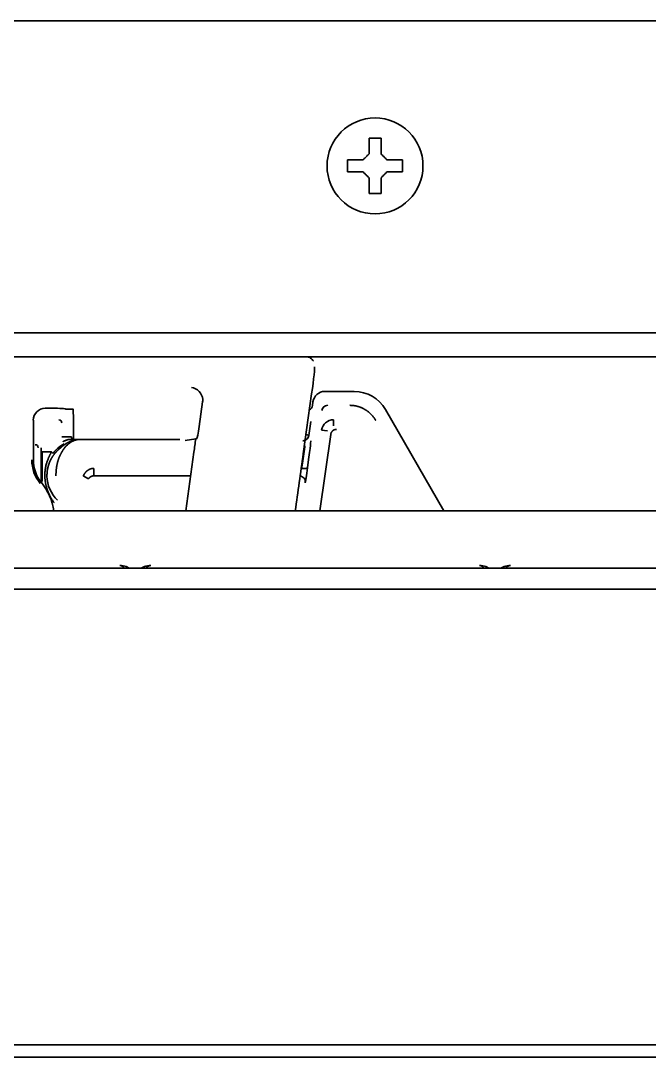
# Model space of a CAD drawing. Header units: inches. Extents: x 90 to 4161, y -506 to 3104.
# Drawn here: x 2496.3 to 2548.8, y 2933.8 to 3020.2 of the extents above; entities that cross this region are included whole.
import ezdxf

# ---------------------------------------------------------------- set-up
doc = ezdxf.new("R2010")
doc.units = ezdxf.units.IN
doc.layers.add('1', color=7, linetype='Continuous', true_color=0xffffff)
doc.layers.add('4', color=7, linetype='Continuous', true_color=0xffffff)

msp = doc.modelspace()

# ---------------------------------------------------------------- linework, layer by layer
at = {"layer": '1', "color": 7, "linetype": 'Continuous', "lineweight": 35}
for p, q in [((2448.939, 3020.163), (2802.843, 3020.163)), ((2523.591, 3008.063), (2523.591, 3008.563)), ((2528.191, 3008.563), (2528.191, 3008.063)), ((2523.591, 3007.563), (2523.591, 3008.063)), ((2528.191, 3008.063), (2528.191, 3007.563)), ((2798.611, 2994.163), (2453.171, 2994.163)), ((2450.757, 2992.163), (2801.025, 2992.163)), ((2461.684, 2992.163), (2520.098, 2992.163)), ((2511.507, 2988.395), (2511.218, 2986.338)), ((2519.9, 2984.052), (2520.604, 2989.059)), ((2498.391, 2987.858), (2499.417, 2987.858)), ((2499.916, 2987.85), (2500.05, 2987.805)), ((2500.549, 2987.797), (2500.698, 2987.797)), ((2497.391, 2986.858), (2497.391, 2983.569)), ((2500.741, 2986.814), (2500.741, 2985.268)), ((2510.049, 2985.181), (2510.931, 2985.323)), ((2511.025, 2985.338), (2510.931, 2985.323)), ((2510.784, 2984.19), (2510.098, 2979.308)), ((2519.9, 2984.052), (2519.9, 2984.052)), ((2311.391, 2934.797), (2940.391, 2934.797)), ((2934.391, 2933.77), (2317.391, 2933.77))]:
    msp.add_line(p, q, dxfattribs=at)
msp.add_circle((2525.891, 3008.063), 4, dxfattribs=at)
for centre, radius, start, end in [((2500.391, 2983.569), 3.127, 180, 219.26803), ((2500.391, 2983.569), 3, 180, 219.26803), ((2494.391, 2978.663), 4.75, 7.7957, 39.26803)]:
    msp.add_arc(centre, radius, start, end, dxfattribs=at)
for centre, major_axis, ratio, start_param, end_param in [((2520.524, 2989.059), (-0.317, -2.25), 0.03458, 1.575662, 3.146458), ((2510.575, 2988.583), (0.353, -0.945), 0.923303, 1.238396, 2.756833), ((2510.515, 2988.531), (0.757, 0.658), 0.996825, 5.429549, 5.618385), ((2498.391, 2986.858), (0.447, -0.895), 0.99981, 2.678052, 4.248696), ((2499.417, 2987.849), (0.5, 0), 0.017455, 0.05236, 1.570796), ((2500.549, 2987.805), (0.5, 0), 0.017455, 3.193953, 4.712389), ((2500.689, 2986.814), (0, -1), 0.052408, 1.570796, 3.124139), ((2511.165, 2986.338), (-0.141, -1), 0.051895, 0.01604, 1.57811), ((2510.625, 2984.19), (-0.423, -3), 0.051895, 1.57811, 1.965445), ((2516.4, 2984.052), (-13.966, -99.249), 0.03458, 1.527844, 1.575662)]:
    msp.add_ellipse(centre, major_axis=major_axis, ratio=ratio, start_param=start_param, end_param=end_param, dxfattribs=at)
for points in [[(2525.391, 3009.063), (2525.391, 3009.118), (2525.391, 3009.226), (2525.391, 3009.387), (2525.391, 3009.546), (2525.391, 3009.702), (2525.391, 3009.853), (2525.391, 3010.01), (2525.391, 3010.176), (2525.391, 3010.299), (2525.391, 3010.363)], [(2525.391, 3010.363), (2525.558, 3010.363), (2525.891, 3010.363), (2526.224, 3010.363), (2526.391, 3010.363)], [(2524.891, 3008.563), (2524.915, 3008.587), (2524.962, 3008.635), (2525.034, 3008.706), (2525.105, 3008.777), (2525.177, 3008.849), (2525.248, 3008.92), (2525.319, 3008.992), (2525.367, 3009.039), (2525.391, 3009.063)], [(2526.391, 3009.063), (2526.417, 3009.037), (2526.468, 3008.986), (2526.542, 3008.912), (2526.614, 3008.841), (2526.684, 3008.771), (2526.753, 3008.701), (2526.822, 3008.632), (2526.868, 3008.586), (2526.891, 3008.563)], [(2526.891, 3008.563), (2526.945, 3008.563), (2527.053, 3008.563), (2527.215, 3008.563), (2527.374, 3008.563), (2527.529, 3008.563), (2527.681, 3008.563), (2527.838, 3008.563), (2528.004, 3008.563), (2528.127, 3008.563), (2528.191, 3008.563)], [(2524.891, 3007.563), (2524.837, 3007.563), (2524.729, 3007.563), (2524.567, 3007.563), (2524.408, 3007.563), (2524.253, 3007.563), (2524.101, 3007.563), (2523.945, 3007.563), (2523.778, 3007.563), (2523.655, 3007.563), (2523.591, 3007.563)], [(2525.391, 3007.063), (2525.365, 3007.089), (2525.314, 3007.141), (2525.24, 3007.214), (2525.168, 3007.286), (2525.098, 3007.356), (2525.029, 3007.425), (2524.96, 3007.494), (2524.914, 3007.54), (2524.891, 3007.563)], [(2526.891, 3007.563), (2526.867, 3007.54), (2526.82, 3007.492), (2526.748, 3007.421), (2526.677, 3007.349), (2526.606, 3007.278), (2526.534, 3007.206), (2526.463, 3007.135), (2526.415, 3007.087), (2526.391, 3007.063)], [(2526.391, 3007.063), (2526.391, 3007.009), (2526.391, 3006.901), (2526.391, 3006.739), (2526.391, 3006.581), (2526.391, 3006.425), (2526.391, 3006.273), (2526.391, 3006.117), (2526.391, 3005.951), (2526.391, 3005.827), (2526.391, 3005.763)], [(2526.391, 3005.763), (2526.224, 3005.763), (2525.891, 3005.763), (2525.558, 3005.763), (2525.391, 3005.763)]]:
    msp.add_open_spline(points, degree=3, dxfattribs=at)
for points, knots in [([(2526.391, 3010.363), (2526.391, 3010.161), (2526.391, 3009.951), (2526.391, 3009.626), (2526.391, 3009.516), (2526.391, 3009.292), (2526.391, 3009.179), (2526.391, 3009.063)], [0, 0, 0, 0, 0.5, 0.5, 0.75, 0.75, 1, 1, 1, 1]), ([(2523.591, 3008.563), (2523.794, 3008.563), (2524.004, 3008.563), (2524.329, 3008.563), (2524.439, 3008.563), (2524.662, 3008.563), (2524.776, 3008.563), (2524.891, 3008.563)], [0, 0, 0, 0, 0.5, 0.5, 0.75, 0.75, 1, 1, 1, 1]), ([(2528.191, 3007.563), (2527.988, 3007.563), (2527.778, 3007.563), (2527.453, 3007.563), (2527.343, 3007.563), (2527.12, 3007.563), (2527.006, 3007.563), (2526.891, 3007.563)], [0, 0, 0, 0, 0.5, 0.5, 0.75, 0.75, 1, 1, 1, 1]), ([(2525.391, 3005.763), (2525.391, 3005.966), (2525.391, 3006.176), (2525.391, 3006.501), (2525.391, 3006.611), (2525.391, 3006.835), (2525.391, 3006.948), (2525.391, 3007.063)], [0, 0, 0, 0, 0.5, 0.5, 0.75, 0.75, 1, 1, 1, 1]), ([(2520.746, 2991.783), (2520.738, 2991.802), (2520.695, 2991.888), (2520.554, 2992.026), (2520.335, 2992.14), (2520.174, 2992.163), (2520.098, 2992.163)], [0, 0, 0, 0, 0.081755, 0.381944, 0.722185, 1, 1, 1, 1])]:
    msp.add_open_spline(points, degree=3, knots=knots, dxfattribs=at)
at = {"layer": '4', "color": 7, "linetype": 'Continuous', "lineweight": 35}
for p, q in [((2524.16, 2989.263), (2521.705, 2989.263)), ((2520.672, 2988.094), (2520.715, 2988.402)), ((2531.639, 2979.308), (2526.757, 2987.764)), ((2520.536, 2986.756), (2520.372, 2985.589)), ((2522.429, 2986.405), (2522.429, 2986.905)), ((2521.934, 2985.974), (2521.438, 2986.044)), ((2499.773, 2985.495), (2500.523, 2985.495)), ((2500.772, 2985.245), (2500.772, 2985.215)), ((2509.619, 2985.263), (2500.791, 2985.263)), ((2521.297, 2979.308), (2522.192, 2985.677)), ((2498.049, 2984.571), (2498.049, 2981.693)), ((2498.911, 2984.234), (2498.13, 2984.234)), ((2502.427, 2982.227), (2502.427, 2982.851)), ((2501.56, 2982.229), (2501.993, 2981.979)), ((2510.508, 2982.227), (2502.427, 2982.227)), ((2498.853, 2980.293), (2498.914, 2980.293)), ((2591.735, 2979.308), (2323.641, 2979.308)), ((2323.625, 2974.547), (2928.157, 2974.547)), ((2321.659, 2972.797), (2930.123, 2972.797))]:
    msp.add_line(p, q, dxfattribs=at)
for centre, radius, start, end in [((2522.429, 2985.905), 1, 89.99776, 172.00225), ((2501.391, 2982.263), 2.998, 118.48161, 135.01459), ((2501.391, 2982.263), 2.862, 180.92397, 226.25012)]:
    msp.add_arc(centre, radius, start, end, dxfattribs=at)
for centre, major_axis, ratio, start_param, end_param in [((2521.705, 2988.263), (0.342, -0.94), 0.99931, 2.792529, 4.223191), ((2524.158, 2986.261), (1.501, 2.6), 0.999188, 5.759938, 6.806432), ((2520.177, 2988.164), (0.171, -0.47), 0.99931, 0.151377, 1.081598), ((2521.944, 2987.608), (-0.171, 0.47), 0.99931, 5.934122, 7.364783), ((2499.523, 2986.645), (0.177, 0.177), 0.998783, 5.498396, 7.067974), ((2501.391, 2983.466), (0, -1.812), 0.96827, 3.331502, 3.941795), ((2500.791, 2985.513), (0.177, 0.177), 0.998783, 2.356803, 3.926382), ((2500.772, 2985.407), (0.04, -0.196), 0.561653, 5.937302, 6.272638), ((2500.878, 2985.427), (0.033, -0.197), 0.640804, 6.024258, 6.271814), ((2520.106, 2982.16), (-0.422, -3), 0.017285, 1.824668, 3.109116), ((2497.549, 2984.571), (-0.177, -0.177), 0.998783, 2.356803, 3.926382), ((2519.767, 2982.976), (0.495, -0.067), 0.246669, 4.745927, 6.265175), ((2520.21, 2982.657), (-0.141, -1), 0.017285, 0.019883, 1.824668), ((2519.575, 2981.727), (0.328, -0.377), 0.999646, 0.71576, 2.291164)]:
    msp.add_ellipse(centre, major_axis=major_axis, ratio=ratio, start_param=start_param, end_param=end_param, dxfattribs=at)
msp.add_open_spline([(2525.945, 2986.859), (2525.781, 2987.144), (2525.316, 2987.609), (2524.747, 2987.938), (2524.111, 2988.108), (2523.782, 2988.108)], degree=2, dxfattribs=at)
for points, degree, knots in [([(2522.687, 2986.106), (2522.683, 2986.106), (2522.676, 2986.106), (2522.665, 2986.106), (2522.655, 2986.105), (2522.644, 2986.105), (2522.634, 2986.104), (2522.624, 2986.103), (2522.614, 2986.101), (2522.604, 2986.1), (2522.595, 2986.098), (2522.585, 2986.096), (2522.576, 2986.094), (2522.567, 2986.092), (2522.558, 2986.09), (2522.549, 2986.087), (2522.54, 2986.085), (2522.532, 2986.082), (2522.524, 2986.079), (2522.515, 2986.076), (2522.508, 2986.073), (2522.5, 2986.07), (2522.492, 2986.067), (2522.485, 2986.064), (2522.478, 2986.061), (2522.47, 2986.058), (2522.464, 2986.054), (2522.457, 2986.051), (2522.45, 2986.047), (2522.444, 2986.044), (2522.438, 2986.04), (2522.432, 2986.037), (2522.426, 2986.033), (2522.42, 2986.03), (2522.414, 2986.026), (2522.409, 2986.023), (2522.404, 2986.019), (2522.399, 2986.016), (2522.394, 2986.012), (2522.389, 2986.009), (2522.384, 2986.005), (2522.38, 2986.002), (2522.375, 2985.998), (2522.371, 2985.995), (2522.367, 2985.992), (2522.363, 2985.988), (2522.359, 2985.985), (2522.356, 2985.982), (2522.352, 2985.979), (2522.349, 2985.975), (2522.345, 2985.972), (2522.342, 2985.969), (2522.339, 2985.967), (2522.336, 2985.964), (2522.32, 2985.947), (2522.294, 2985.918), (2522.263, 2985.874), (2522.241, 2985.835), (2522.222, 2985.793), (2522.207, 2985.75), (2522.198, 2985.714), (2522.194, 2985.691), (2522.192, 2985.682), (2522.192, 2985.677)], 3, [0, 0, 0, 0, 0.015169, 0.030153, 0.044952, 0.059566, 0.073994, 0.088237, 0.102295, 0.116167, 0.129854, 0.143356, 0.156672, 0.169803, 0.182749, 0.19551, 0.208085, 0.220475, 0.23268, 0.244699, 0.256533, 0.268182, 0.279645, 0.290923, 0.302016, 0.312924, 0.323646, 0.334183, 0.344534, 0.354701, 0.364682, 0.374478, 0.384088, 0.393513, 0.402753, 0.411807, 0.420676, 0.42936, 0.437859, 0.446172, 0.4543, 0.462243, 0.47, 0.477572, 0.484959, 0.49216, 0.499176, 0.506007, 0.512653, 0.519113, 0.525388, 0.531478, 0.537382, 0.543101, 0.548635, 0.634479, 0.708855, 0.771757, 0.823182, 0.903088, 0.960503, 0.981597, 1, 1, 1, 1]), ([(2499.688, 2984.583), (2499.693, 2984.587), (2499.703, 2984.597), (2499.718, 2984.61), (2499.732, 2984.624), (2499.747, 2984.638), (2499.762, 2984.651), (2499.777, 2984.664), (2499.792, 2984.677), (2499.807, 2984.69), (2499.822, 2984.703), (2499.837, 2984.716), (2499.853, 2984.728), (2499.868, 2984.741), (2499.883, 2984.753), (2499.899, 2984.765), (2499.914, 2984.777), (2499.93, 2984.789), (2499.946, 2984.8), (2499.962, 2984.812), (2499.977, 2984.823), (2499.993, 2984.834), (2500.009, 2984.845), (2500.025, 2984.856), (2500.041, 2984.867), (2500.057, 2984.878), (2500.073, 2984.888), (2500.09, 2984.898), (2500.106, 2984.909), (2500.122, 2984.919), (2500.138, 2984.929), (2500.155, 2984.938), (2500.171, 2984.948), (2500.188, 2984.957), (2500.204, 2984.967), (2500.221, 2984.976), (2500.237, 2984.985), (2500.254, 2984.994), (2500.27, 2985.002), (2500.287, 2985.011), (2500.304, 2985.019), (2500.32, 2985.028), (2500.337, 2985.036), (2500.354, 2985.044), (2500.371, 2985.052), (2500.387, 2985.059), (2500.404, 2985.067), (2500.421, 2985.074), (2500.438, 2985.082), (2500.455, 2985.089), (2500.472, 2985.096), (2500.488, 2985.103), (2500.505, 2985.11), (2500.522, 2985.116), (2500.539, 2985.123), (2500.556, 2985.129), (2500.573, 2985.135), (2500.59, 2985.141), (2500.607, 2985.147), (2500.623, 2985.153), (2500.64, 2985.158), (2500.657, 2985.164), (2500.674, 2985.169), (2500.691, 2985.174), (2500.708, 2985.179), (2500.725, 2985.184), (2500.742, 2985.189), (2500.759, 2985.194), (2500.775, 2985.198), (2500.792, 2985.202), (2500.809, 2985.207), (2500.826, 2985.211), (2500.843, 2985.215), (2500.859, 2985.219), (2500.876, 2985.222), (2500.893, 2985.226), (2500.904, 2985.228), (2500.91, 2985.229)], 3, [0, 0, 0, 0, 0.021215, 0.042217, 0.063005, 0.08358, 0.103942, 0.12409, 0.144025, 0.163747, 0.183256, 0.202551, 0.221633, 0.240501, 0.259156, 0.277598, 0.295827, 0.313842, 0.331645, 0.349234, 0.366609, 0.383772, 0.400721, 0.417457, 0.43398, 0.45029, 0.466386, 0.48227, 0.49794, 0.513397, 0.528641, 0.543672, 0.55849, 0.573094, 0.587486, 0.601665, 0.61563, 0.629383, 0.642923, 0.656249, 0.669363, 0.682264, 0.694952, 0.707427, 0.719689, 0.731739, 0.743575, 0.755199, 0.76661, 0.777809, 0.788795, 0.799568, 0.810129, 0.820477, 0.830613, 0.840536, 0.850247, 0.859745, 0.869032, 0.878106, 0.886968, 0.895618, 0.904056, 0.912282, 0.920297, 0.9281, 0.935691, 0.943071, 0.950239, 0.957196, 0.963943, 0.970478, 0.976803, 0.982917, 0.988821, 0.994515, 1, 1, 1, 1]), ([(2499.868, 2985.075), (2499.868, 2985.076), (2499.868, 2985.076), (2499.868, 2985.077), (2499.868, 2985.078), (2499.868, 2985.079), (2499.869, 2985.08), (2499.87, 2985.081), (2499.871, 2985.082), (2499.872, 2985.083), (2499.874, 2985.085), (2499.876, 2985.086), (2499.878, 2985.088), (2499.88, 2985.089), (2499.882, 2985.091), (2499.885, 2985.092), (2499.888, 2985.094), (2499.891, 2985.096), (2499.894, 2985.098), (2499.898, 2985.1), (2499.902, 2985.102), (2499.906, 2985.104), (2499.91, 2985.106), (2499.915, 2985.108), (2499.92, 2985.11), (2499.925, 2985.113), (2499.93, 2985.115), (2499.935, 2985.118), (2499.941, 2985.12), (2499.947, 2985.123), (2499.953, 2985.126), (2499.96, 2985.129), (2499.966, 2985.132), (2499.973, 2985.135), (2499.98, 2985.138), (2499.988, 2985.141), (2499.995, 2985.144), (2500.003, 2985.147), (2500.011, 2985.151), (2500.02, 2985.154), (2500.028, 2985.158), (2500.037, 2985.162), (2500.046, 2985.165), (2500.055, 2985.169), (2500.065, 2985.173), (2500.075, 2985.177), (2500.09, 2985.184), (2500.111, 2985.192), (2500.138, 2985.202), (2500.163, 2985.211), (2500.187, 2985.22), (2500.21, 2985.227), (2500.232, 2985.234), (2500.253, 2985.24), (2500.273, 2985.245), (2500.292, 2985.25), (2500.311, 2985.254), (2500.33, 2985.258), (2500.349, 2985.261), (2500.366, 2985.263), (2500.383, 2985.265), (2500.4, 2985.266), (2500.415, 2985.267), (2500.43, 2985.268), (2500.445, 2985.268), (2500.458, 2985.267), (2500.472, 2985.267), (2500.485, 2985.266), (2500.497, 2985.264), (2500.51, 2985.263), (2500.522, 2985.261), (2500.533, 2985.259), (2500.545, 2985.256), (2500.556, 2985.254), (2500.567, 2985.251), (2500.579, 2985.248), (2500.59, 2985.245), (2500.601, 2985.242), (2500.613, 2985.239), (2500.625, 2985.235), (2500.636, 2985.232), (2500.648, 2985.229), (2500.661, 2985.226), (2500.673, 2985.224), (2500.686, 2985.221), (2500.7, 2985.219), (2500.713, 2985.217), (2500.727, 2985.216), (2500.742, 2985.215), (2500.757, 2985.215), (2500.767, 2985.215), (2500.772, 2985.215)], 3, [0, 0, 0, 0, 0.000699, 0.001429, 0.002244, 0.00318, 0.004265, 0.005514, 0.006939, 0.008548, 0.010346, 0.012338, 0.014526, 0.016914, 0.019504, 0.022299, 0.0253, 0.028509, 0.031927, 0.035558, 0.039401, 0.04346, 0.047735, 0.052228, 0.056942, 0.061877, 0.067035, 0.072419, 0.078029, 0.083869, 0.089938, 0.096241, 0.102777, 0.109549, 0.116559, 0.123809, 0.131301, 0.139035, 0.147015, 0.155242, 0.163717, 0.172443, 0.181421, 0.190652, 0.200139, 0.209882, 0.219884, 0.247611, 0.274591, 0.300786, 0.326162, 0.350688, 0.374338, 0.397091, 0.418927, 0.439834, 0.462609, 0.484893, 0.506678, 0.527957, 0.548723, 0.568975, 0.588711, 0.607934, 0.626647, 0.644856, 0.66257, 0.679801, 0.69656, 0.712866, 0.728734, 0.744185, 0.759243, 0.77393, 0.788275, 0.802305, 0.816051, 0.829547, 0.842826, 0.855924, 0.868879, 0.88173, 0.894518, 0.907286, 0.920076, 0.932934, 0.945909, 0.959049, 0.972406, 0.986037, 1, 1, 1, 1]), ([(2500.772, 2985.215), (2500.777, 2985.216), (2500.782, 2985.217), (2500.794, 2985.219), (2500.801, 2985.22), (2500.82, 2985.223), (2500.832, 2985.224), (2500.855, 2985.228), (2500.866, 2985.229), (2500.878, 2985.231)], 3, [0, 0, 0, 0, 0.128205, 0.128205, 0.333333, 0.333333, 0.661538, 0.661538, 1, 1, 1, 1]), ([(2500.91, 2985.229), (2500.899, 2985.228), (2500.888, 2985.226), (2500.866, 2985.222), (2500.856, 2985.22), (2500.838, 2985.216), (2500.831, 2985.215), (2500.82, 2985.213), (2500.815, 2985.212), (2500.811, 2985.211)], 3, [0, 0, 0, 0, 0.338462, 0.338462, 0.666667, 0.666667, 0.871795, 0.871795, 1, 1, 1, 1]), ([(2500.878, 2985.231), (2500.886, 2985.232), (2500.893, 2985.233), (2500.914, 2985.235), (2500.926, 2985.237), (2500.958, 2985.24), (2500.978, 2985.241), (2501.019, 2985.244), (2501.039, 2985.244), (2501.06, 2985.245)], 3, [0, 0, 0, 0, 0.128205, 0.128205, 0.333333, 0.333333, 0.661538, 0.661538, 1, 1, 1, 1]), ([(2501.06, 2985.245), (2501.043, 2985.244), (2501.026, 2985.243), (2500.992, 2985.241), (2500.976, 2985.239), (2500.949, 2985.236), (2500.939, 2985.234), (2500.923, 2985.232), (2500.916, 2985.231), (2500.91, 2985.229)], 3, [0, 0, 0, 0, 0.338462, 0.338462, 0.666667, 0.666667, 0.871795, 0.871795, 1, 1, 1, 1]), ([(2520.372, 2985.589), (2520.364, 2985.53), (2520.345, 2985.473), (2520.288, 2985.368), (2520.25, 2985.321), (2520.16, 2985.243), (2520.108, 2985.212), (2519.997, 2985.17), (2519.937, 2985.159), (2519.877, 2985.159)], 3, [0, 0, 0, 0, 0.25, 0.25, 0.5, 0.5, 0.75, 0.75, 1, 1, 1, 1]), ([(2520.372, 2985.59), (2520.365, 2985.593), (2520.286, 2985.628), (2520.148, 2985.69), (2520.141, 2985.693), (2520.134, 2985.696)], 3, [0, 0, 0, 0, 0.950768, 0.950768, 1, 1, 1, 1]), ([(2498.139, 2981.758), (2498.141, 2982.021), (2498.141, 2982.461), (2498.14, 2982.735), (2498.139, 2982.845), (2498.138, 2982.983), (2498.137, 2983.067), (2498.134, 2983.397), (2498.133, 2983.478), (2498.132, 2983.616), (2498.131, 2983.728), (2498.13, 2984.006), (2498.13, 2984.234)], 2, [0, 0, 0, 0.196686, 0.397515, 0.397515, 0.497929, 0.497929, 0.598343, 0.698757, 0.698757, 0.799172, 0.799172, 1, 1, 1]), ([(2498.914, 2980.293), (2498.911, 2980.299), (2498.904, 2980.312), (2498.893, 2980.331), (2498.883, 2980.351), (2498.872, 2980.372), (2498.86, 2980.393), (2498.849, 2980.416), (2498.837, 2980.439), (2498.824, 2980.462), (2498.812, 2980.487), (2498.799, 2980.512), (2498.786, 2980.538), (2498.773, 2980.565), (2498.76, 2980.593), (2498.746, 2980.621), (2498.733, 2980.65), (2498.719, 2980.68), (2498.705, 2980.711), (2498.691, 2980.742), (2498.677, 2980.775), (2498.662, 2980.808), (2498.648, 2980.842), (2498.634, 2980.877), (2498.62, 2980.912), (2498.605, 2980.949), (2498.591, 2980.986), (2498.577, 2981.024), (2498.563, 2981.063), (2498.549, 2981.103), (2498.536, 2981.144), (2498.522, 2981.185), (2498.509, 2981.227), (2498.496, 2981.271), (2498.483, 2981.315), (2498.471, 2981.36), (2498.459, 2981.406), (2498.447, 2981.452), (2498.436, 2981.5), (2498.426, 2981.549), (2498.415, 2981.598), (2498.406, 2981.648), (2498.397, 2981.699), (2498.389, 2981.752), (2498.381, 2981.805), (2498.374, 2981.858), (2498.368, 2981.913), (2498.362, 2981.969), (2498.358, 2982.026), (2498.354, 2982.083), (2498.352, 2982.142), (2498.35, 2982.201), (2498.35, 2982.261), (2498.35, 2982.324), (2498.352, 2982.394), (2498.356, 2982.474), (2498.362, 2982.563), (2498.372, 2982.662), (2498.387, 2982.785), (2498.411, 2982.931), (2498.446, 2983.098), (2498.485, 2983.248), (2498.525, 2983.377), (2498.56, 2983.481), (2498.596, 2983.576), (2498.631, 2983.663), (2498.665, 2983.743), (2498.698, 2983.816), (2498.729, 2983.882), (2498.759, 2983.943), (2498.787, 2983.998), (2498.813, 2984.048), (2498.837, 2984.093), (2498.859, 2984.134), (2498.879, 2984.17), (2498.896, 2984.203), (2498.907, 2984.224), (2498.911, 2984.234)], 3, [0, 0, 0, 0, 0.005144, 0.010473, 0.015989, 0.021691, 0.02758, 0.033657, 0.039921, 0.046374, 0.053016, 0.059845, 0.066863, 0.074069, 0.081463, 0.089044, 0.096813, 0.104768, 0.11291, 0.121238, 0.129751, 0.13845, 0.147333, 0.1564, 0.165651, 0.175085, 0.184701, 0.194499, 0.204479, 0.21464, 0.224983, 0.235506, 0.24621, 0.257094, 0.268159, 0.279405, 0.290832, 0.302441, 0.314233, 0.326207, 0.338367, 0.350711, 0.363244, 0.375965, 0.388877, 0.401984, 0.415287, 0.428789, 0.442495, 0.456409, 0.470534, 0.484877, 0.499419, 0.513781, 0.530622, 0.549904, 0.571574, 0.595553, 0.621731, 0.661173, 0.702465, 0.745019, 0.773598, 0.79996, 0.82436, 0.846942, 0.867812, 0.887065, 0.904786, 0.921055, 0.935947, 0.949529, 0.961869, 0.973028, 0.983065, 0.992038, 1, 1, 1, 1]), ([(2498.529, 2982.217), (2498.529, 2982.225), (2498.529, 2982.24), (2498.528, 2982.263), (2498.529, 2982.286), (2498.529, 2982.308), (2498.529, 2982.331), (2498.53, 2982.354), (2498.531, 2982.376), (2498.532, 2982.399), (2498.533, 2982.422), (2498.534, 2982.444), (2498.536, 2982.467), (2498.537, 2982.489), (2498.539, 2982.512), (2498.541, 2982.534), (2498.543, 2982.557), (2498.546, 2982.579), (2498.548, 2982.601), (2498.551, 2982.624), (2498.554, 2982.646), (2498.557, 2982.668), (2498.56, 2982.69), (2498.564, 2982.712), (2498.567, 2982.734), (2498.571, 2982.756), (2498.575, 2982.778), (2498.579, 2982.8), (2498.583, 2982.822), (2498.587, 2982.843), (2498.592, 2982.865), (2498.597, 2982.887), (2498.601, 2982.908), (2498.606, 2982.93), (2498.612, 2982.951), (2498.617, 2982.973), (2498.622, 2982.994), (2498.628, 2983.015), (2498.634, 2983.036), (2498.64, 2983.057), (2498.646, 2983.078), (2498.652, 2983.099), (2498.659, 2983.12), (2498.665, 2983.141), (2498.672, 2983.162), (2498.679, 2983.183), (2498.686, 2983.203), (2498.693, 2983.224), (2498.7, 2983.244), (2498.708, 2983.265), (2498.715, 2983.285), (2498.723, 2983.305), (2498.731, 2983.325), (2498.739, 2983.345), (2498.747, 2983.365), (2498.755, 2983.385), (2498.764, 2983.405), (2498.772, 2983.425), (2498.781, 2983.444), (2498.79, 2983.464), (2498.799, 2983.483), (2498.808, 2983.503), (2498.817, 2983.522), (2498.827, 2983.541), (2498.836, 2983.56), (2498.846, 2983.579), (2498.856, 2983.598), (2498.865, 2983.617), (2498.875, 2983.636), (2498.886, 2983.654), (2498.896, 2983.673), (2498.906, 2983.691), (2498.917, 2983.71), (2498.927, 2983.728), (2498.938, 2983.746), (2498.949, 2983.764), (2498.964, 2983.789), (2498.984, 2983.82), (2499.008, 2983.857), (2499.032, 2983.892), (2499.056, 2983.927), (2499.08, 2983.96), (2499.104, 2983.993), (2499.127, 2984.024), (2499.151, 2984.054), (2499.174, 2984.084), (2499.197, 2984.112), (2499.22, 2984.139), (2499.243, 2984.165), (2499.265, 2984.19), (2499.287, 2984.214), (2499.308, 2984.238), (2499.33, 2984.26), (2499.35, 2984.282), (2499.371, 2984.302), (2499.39, 2984.322), (2499.41, 2984.341), (2499.428, 2984.359), (2499.447, 2984.376), (2499.464, 2984.393), (2499.481, 2984.408), (2499.498, 2984.423), (2499.514, 2984.437), (2499.529, 2984.451), (2499.544, 2984.463), (2499.558, 2984.475), (2499.571, 2984.487), (2499.584, 2984.497), (2499.596, 2984.507), (2499.607, 2984.517), (2499.618, 2984.525), (2499.628, 2984.534), (2499.637, 2984.541), (2499.646, 2984.548), (2499.653, 2984.554), (2499.66, 2984.56), (2499.667, 2984.565), (2499.672, 2984.569), (2499.677, 2984.573), (2499.681, 2984.576), (2499.684, 2984.579), (2499.687, 2984.581), (2499.688, 2984.582), (2499.688, 2984.583)], 3, [0, 0, 0, 0, 0.006619, 0.013232, 0.019837, 0.026437, 0.033031, 0.039619, 0.046202, 0.05278, 0.059353, 0.065922, 0.072487, 0.079048, 0.085606, 0.092161, 0.098713, 0.105263, 0.11181, 0.118356, 0.1249, 0.131443, 0.137986, 0.144527, 0.151069, 0.15761, 0.164152, 0.170695, 0.177239, 0.183784, 0.190331, 0.19688, 0.203432, 0.209985, 0.216542, 0.223103, 0.229666, 0.236234, 0.242806, 0.249383, 0.255964, 0.26255, 0.269142, 0.27574, 0.282344, 0.288955, 0.295572, 0.302196, 0.308827, 0.315466, 0.322113, 0.328768, 0.335432, 0.342105, 0.348787, 0.355478, 0.362179, 0.36889, 0.375611, 0.382343, 0.389086, 0.39584, 0.402606, 0.409383, 0.416173, 0.422975, 0.429789, 0.436617, 0.443457, 0.450311, 0.457179, 0.464061, 0.470957, 0.477868, 0.484793, 0.491734, 0.49869, 0.513606, 0.528298, 0.542768, 0.557016, 0.571046, 0.584859, 0.598457, 0.611842, 0.625017, 0.637984, 0.650745, 0.663303, 0.675661, 0.687822, 0.699789, 0.711564, 0.723152, 0.734556, 0.745779, 0.756825, 0.767699, 0.778405, 0.788947, 0.79933, 0.809559, 0.819639, 0.829576, 0.839374, 0.84904, 0.858581, 0.868001, 0.877309, 0.886511, 0.895613, 0.904624, 0.913551, 0.922402, 0.931184, 0.939906, 0.948577, 0.957204, 0.965797, 0.974364, 0.982914, 0.991457, 1, 1, 1, 1]), ([(2498.913, 2984.232), (2498.948, 2984.203), (2498.98, 2984.173), (2499.02, 2984.128), (2499.03, 2984.112), (2499.026, 2984.106)], 3, [0, 0, 0, 0, 0.5, 0.5, 1, 1, 1, 1]), ([(2499.27, 2984.383), (2499.259, 2984.372), (2499.248, 2984.36), (2499.219, 2984.331), (2499.202, 2984.312), (2499.157, 2984.264), (2499.131, 2984.234), (2499.077, 2984.171), (2499.051, 2984.139), (2499.026, 2984.106)], 3, [0, 0, 0, 0, 0.128205, 0.128205, 0.333333, 0.333333, 0.661538, 0.661538, 1, 1, 1, 1]), ([(2500.132, 2984.728), (2500.132, 2984.727), (2500.132, 2984.727), (2500.131, 2984.726), (2500.13, 2984.725), (2500.129, 2984.723), (2500.127, 2984.722), (2500.126, 2984.72), (2500.124, 2984.718), (2500.122, 2984.716), (2500.12, 2984.713), (2500.118, 2984.711), (2500.115, 2984.708), (2500.112, 2984.705), (2500.109, 2984.701), (2500.106, 2984.698), (2500.103, 2984.694), (2500.099, 2984.69), (2500.096, 2984.686), (2500.092, 2984.681), (2500.088, 2984.676), (2500.083, 2984.671), (2500.079, 2984.666), (2500.074, 2984.66), (2500.069, 2984.654), (2500.064, 2984.648), (2500.059, 2984.642), (2500.053, 2984.635), (2500.047, 2984.628), (2500.042, 2984.621), (2500.035, 2984.613), (2500.029, 2984.605), (2500.023, 2984.597), (2500.016, 2984.589), (2500.009, 2984.58), (2500.002, 2984.571), (2499.995, 2984.561), (2499.987, 2984.552), (2499.98, 2984.541), (2499.972, 2984.531), (2499.964, 2984.52), (2499.951, 2984.504), (2499.935, 2984.481), (2499.914, 2984.451), (2499.893, 2984.42), (2499.871, 2984.387), (2499.85, 2984.352), (2499.828, 2984.316), (2499.805, 2984.279), (2499.782, 2984.24), (2499.759, 2984.199), (2499.736, 2984.157), (2499.712, 2984.114), (2499.688, 2984.069), (2499.664, 2984.023), (2499.642, 2983.982), (2499.623, 2983.945), (2499.608, 2983.913), (2499.593, 2983.881), (2499.578, 2983.848), (2499.563, 2983.815), (2499.549, 2983.781), (2499.535, 2983.747), (2499.522, 2983.712), (2499.509, 2983.678), (2499.496, 2983.642), (2499.484, 2983.607), (2499.472, 2983.571), (2499.46, 2983.535), (2499.449, 2983.498), (2499.438, 2983.461), (2499.427, 2983.424), (2499.417, 2983.387), (2499.407, 2983.349), (2499.398, 2983.311), (2499.389, 2983.273), (2499.38, 2983.234), (2499.372, 2983.195), (2499.364, 2983.156), (2499.356, 2983.117), (2499.349, 2983.078), (2499.342, 2983.038), (2499.335, 2982.999), (2499.329, 2982.959), (2499.323, 2982.919), (2499.318, 2982.879), (2499.312, 2982.839), (2499.308, 2982.798), (2499.303, 2982.758), (2499.299, 2982.717), (2499.296, 2982.677), (2499.292, 2982.636), (2499.289, 2982.596), (2499.287, 2982.555), (2499.284, 2982.514), (2499.282, 2982.473), (2499.281, 2982.433), (2499.28, 2982.392), (2499.279, 2982.351), (2499.279, 2982.31), (2499.278, 2982.27), (2499.279, 2982.243), (2499.279, 2982.229)], 3, [0, 0, 0, 0, 0.005326, 0.010694, 0.016106, 0.021562, 0.027062, 0.032607, 0.038196, 0.043831, 0.049511, 0.055238, 0.061011, 0.066831, 0.072698, 0.078612, 0.084574, 0.090585, 0.096644, 0.102751, 0.108908, 0.115114, 0.121369, 0.127674, 0.13403, 0.140436, 0.146892, 0.1534, 0.159958, 0.166568, 0.17323, 0.179943, 0.186708, 0.193526, 0.200396, 0.207319, 0.214295, 0.221324, 0.228406, 0.235542, 0.242731, 0.249975, 0.267656, 0.28536, 0.303089, 0.320842, 0.338619, 0.356422, 0.37425, 0.392104, 0.409984, 0.42789, 0.445822, 0.463782, 0.481769, 0.499784, 0.511501, 0.523171, 0.534795, 0.546374, 0.557908, 0.569397, 0.580843, 0.592246, 0.603606, 0.614924, 0.6262, 0.637436, 0.648632, 0.659788, 0.670905, 0.681984, 0.693026, 0.70403, 0.714998, 0.725931, 0.736829, 0.747692, 0.758522, 0.769318, 0.780083, 0.790816, 0.801519, 0.812191, 0.822834, 0.833448, 0.844034, 0.854594, 0.865126, 0.875634, 0.886116, 0.896574, 0.907009, 0.917421, 0.927812, 0.938181, 0.94853, 0.95886, 0.969171, 0.979464, 0.98974, 1, 1, 1, 1]), ([(2519.767, 2982.851), (2519.769, 2982.859), (2519.771, 2982.875), (2519.775, 2982.899), (2519.779, 2982.923), (2519.783, 2982.947), (2519.787, 2982.971), (2519.791, 2982.994), (2519.794, 2983.018), (2519.798, 2983.041), (2519.802, 2983.065), (2519.805, 2983.088), (2519.809, 2983.111), (2519.813, 2983.134), (2519.816, 2983.156), (2519.82, 2983.179), (2519.823, 2983.202), (2519.827, 2983.224), (2519.83, 2983.246), (2519.834, 2983.268), (2519.837, 2983.29), (2519.841, 2983.312), (2519.844, 2983.334), (2519.847, 2983.355), (2519.851, 2983.377), (2519.854, 2983.398), (2519.857, 2983.419), (2519.86, 2983.44), (2519.863, 2983.461), (2519.867, 2983.482), (2519.87, 2983.502), (2519.873, 2983.523), (2519.876, 2983.543), (2519.879, 2983.563), (2519.882, 2983.583), (2519.885, 2983.603), (2519.888, 2983.622), (2519.891, 2983.642), (2519.894, 2983.661), (2519.896, 2983.68), (2519.899, 2983.699), (2519.902, 2983.718), (2519.905, 2983.737), (2519.908, 2983.755), (2519.91, 2983.774), (2519.913, 2983.792), (2519.916, 2983.81), (2519.918, 2983.828), (2519.921, 2983.845), (2519.924, 2983.863), (2519.926, 2983.88), (2519.929, 2983.897), (2519.931, 2983.914), (2519.933, 2983.931), (2519.936, 2983.948), (2519.938, 2983.964), (2519.941, 2983.981), (2519.943, 2983.997), (2519.945, 2984.013), (2519.948, 2984.029), (2519.95, 2984.044), (2519.952, 2984.06), (2519.954, 2984.075), (2519.956, 2984.09), (2519.959, 2984.105), (2519.961, 2984.12), (2519.963, 2984.134), (2519.965, 2984.149), (2519.967, 2984.163), (2519.969, 2984.177), (2519.971, 2984.191), (2519.973, 2984.204), (2519.975, 2984.218), (2519.976, 2984.231), (2519.978, 2984.244), (2519.98, 2984.257), (2519.982, 2984.27), (2519.984, 2984.282), (2519.985, 2984.295), (2519.987, 2984.307), (2519.989, 2984.319), (2519.99, 2984.331), (2519.992, 2984.342), (2519.994, 2984.354), (2519.995, 2984.365), (2519.997, 2984.376), (2519.998, 2984.387), (2520, 2984.398), (2520.001, 2984.409), (2520.002, 2984.419), (2520.004, 2984.429), (2520.005, 2984.439), (2520.007, 2984.449), (2520.008, 2984.459), (2520.009, 2984.468), (2520.01, 2984.478), (2520.012, 2984.487), (2520.013, 2984.496), (2520.014, 2984.505), (2520.015, 2984.513), (2520.016, 2984.522), (2520.017, 2984.53), (2520.018, 2984.538), (2520.019, 2984.546), (2520.02, 2984.554), (2520.021, 2984.561), (2520.022, 2984.569), (2520.023, 2984.576), (2520.024, 2984.583), (2520.025, 2984.59), (2520.025, 2984.596), (2520.026, 2984.603), (2520.027, 2984.609), (2520.028, 2984.615), (2520.028, 2984.621), (2520.029, 2984.627), (2520.03, 2984.633), (2520.03, 2984.638), (2520.031, 2984.644), (2520.031, 2984.649), (2520.032, 2984.654), (2520.032, 2984.659), (2520.033, 2984.663), (2520.033, 2984.668), (2520.033, 2984.672), (2520.034, 2984.676), (2520.034, 2984.68), (2520.034, 2984.684), (2520.035, 2984.688), (2520.035, 2984.691), (2520.035, 2984.695), (2520.035, 2984.698), (2520.036, 2984.701), (2520.036, 2984.704), (2520.036, 2984.706), (2520.036, 2984.709), (2520.036, 2984.711), (2520.036, 2984.714), (2520.036, 2984.716), (2520.036, 2984.718), (2520.036, 2984.719), (2520.036, 2984.721), (2520.036, 2984.723), (2520.035, 2984.724), (2520.035, 2984.725), (2520.035, 2984.726), (2520.035, 2984.727), (2520.035, 2984.727), (2520.034, 2984.728)], 3, [0, 0, 0, 0, 0.007832, 0.01565, 0.023454, 0.031245, 0.039021, 0.046784, 0.054532, 0.062267, 0.069988, 0.077695, 0.085388, 0.093067, 0.100732, 0.108384, 0.116022, 0.123646, 0.131256, 0.138852, 0.146434, 0.154003, 0.161558, 0.169099, 0.176626, 0.18414, 0.19164, 0.199126, 0.206598, 0.214056, 0.221501, 0.228932, 0.236349, 0.243753, 0.251143, 0.258519, 0.265881, 0.27323, 0.280565, 0.287886, 0.295194, 0.302488, 0.309769, 0.317035, 0.324289, 0.331528, 0.338754, 0.345966, 0.353165, 0.36035, 0.367521, 0.374679, 0.381824, 0.388954, 0.396071, 0.403175, 0.410265, 0.417342, 0.424405, 0.431454, 0.43849, 0.445513, 0.452522, 0.459517, 0.466499, 0.473468, 0.480423, 0.487365, 0.494293, 0.501208, 0.508109, 0.514997, 0.521872, 0.528733, 0.535581, 0.542415, 0.549236, 0.556044, 0.562838, 0.569619, 0.576387, 0.583141, 0.589882, 0.59661, 0.603324, 0.610025, 0.616713, 0.623388, 0.630049, 0.636697, 0.643332, 0.649954, 0.656562, 0.663157, 0.669739, 0.676308, 0.682864, 0.689406, 0.695936, 0.702452, 0.708955, 0.715445, 0.721922, 0.728386, 0.734836, 0.741274, 0.747698, 0.75411, 0.760508, 0.766894, 0.773266, 0.779625, 0.785972, 0.792305, 0.798626, 0.804933, 0.811228, 0.817509, 0.823778, 0.830033, 0.836276, 0.842506, 0.848723, 0.854927, 0.861119, 0.867297, 0.873463, 0.879616, 0.885756, 0.891883, 0.897997, 0.904099, 0.910188, 0.916264, 0.922327, 0.928378, 0.934416, 0.940442, 0.946454, 0.952454, 0.958442, 0.964416, 0.970378, 0.976328, 0.982265, 0.988189, 0.994101, 1, 1, 1, 1]), ([(2501.56, 2982.229), (2501.563, 2982.234), (2501.568, 2982.245), (2501.575, 2982.26), (2501.583, 2982.275), (2501.591, 2982.29), (2501.598, 2982.305), (2501.606, 2982.32), (2501.615, 2982.334), (2501.623, 2982.348), (2501.631, 2982.363), (2501.64, 2982.376), (2501.649, 2982.39), (2501.658, 2982.404), (2501.667, 2982.417), (2501.676, 2982.43), (2501.685, 2982.443), (2501.695, 2982.456), (2501.705, 2982.469), (2501.714, 2982.482), (2501.724, 2982.494), (2501.734, 2982.506), (2501.745, 2982.518), (2501.755, 2982.53), (2501.766, 2982.542), (2501.776, 2982.553), (2501.787, 2982.564), (2501.798, 2982.575), (2501.809, 2982.586), (2501.82, 2982.597), (2501.832, 2982.608), (2501.843, 2982.618), (2501.855, 2982.628), (2501.867, 2982.638), (2501.879, 2982.648), (2501.891, 2982.658), (2501.908, 2982.671), (2501.929, 2982.686), (2501.955, 2982.704), (2501.981, 2982.721), (2502.007, 2982.737), (2502.033, 2982.751), (2502.06, 2982.765), (2502.087, 2982.778), (2502.114, 2982.79), (2502.141, 2982.8), (2502.169, 2982.81), (2502.197, 2982.818), (2502.225, 2982.826), (2502.253, 2982.833), (2502.281, 2982.838), (2502.31, 2982.843), (2502.339, 2982.847), (2502.368, 2982.849), (2502.397, 2982.851), (2502.417, 2982.851), (2502.427, 2982.851)], 3, [0, 0, 0, 0, 0.01516, 0.030238, 0.045238, 0.060162, 0.075011, 0.089789, 0.104496, 0.119137, 0.133714, 0.148228, 0.162682, 0.177079, 0.191422, 0.205713, 0.219954, 0.234149, 0.2483, 0.262409, 0.27648, 0.290515, 0.304517, 0.318489, 0.332433, 0.346352, 0.36025, 0.374129, 0.387991, 0.401841, 0.41568, 0.429512, 0.443339, 0.457164, 0.470991, 0.484821, 0.498659, 0.52692, 0.554804, 0.582338, 0.609548, 0.636465, 0.663115, 0.689531, 0.715743, 0.741783, 0.767682, 0.793475, 0.819195, 0.844874, 0.870548, 0.896249, 0.922011, 0.947869, 0.973854, 1, 1, 1, 1]), ([(2502.427, 2982.227), (2502.424, 2982.227), (2502.417, 2982.227), (2502.407, 2982.227), (2502.397, 2982.226), (2502.385, 2982.225), (2502.374, 2982.224), (2502.361, 2982.223), (2502.348, 2982.221), (2502.335, 2982.219), (2502.321, 2982.216), (2502.306, 2982.213), (2502.291, 2982.209), (2502.276, 2982.204), (2502.26, 2982.199), (2502.244, 2982.193), (2502.227, 2982.186), (2502.21, 2982.178), (2502.193, 2982.17), (2502.173, 2982.159), (2502.151, 2982.145), (2502.127, 2982.129), (2502.106, 2982.112), (2502.086, 2982.095), (2502.068, 2982.077), (2502.052, 2982.06), (2502.037, 2982.043), (2502.024, 2982.026), (2502.012, 2982.01), (2502.002, 2981.994), (2501.996, 2981.983), (2501.993, 2981.978)], 3, [0, 0, 0, 0, 0.017757, 0.036683, 0.056785, 0.078065, 0.100527, 0.124174, 0.149009, 0.175034, 0.202251, 0.230661, 0.260266, 0.291066, 0.323064, 0.35626, 0.390655, 0.42625, 0.463046, 0.501043, 0.558679, 0.61383, 0.666502, 0.716704, 0.764444, 0.809735, 0.852589, 0.893023, 0.931053, 0.966703, 1, 1, 1, 1]), ([(2499.129, 2980.002), (2499.119, 2980.014), (2499.109, 2980.026), (2499.084, 2980.057), (2499.069, 2980.076), (2499.03, 2980.127), (2499.006, 2980.159), (2498.96, 2980.225), (2498.937, 2980.259), (2498.914, 2980.293)], 3, [0, 0, 0, 0, 0.128205, 0.128205, 0.333333, 0.333333, 0.661538, 0.661538, 1, 1, 1, 1]), ([(2505.367, 2974.558), (2505.357, 2974.564), (2505.347, 2974.57), (2505.215, 2974.648), (2505.056, 2974.701), (2504.789, 2974.745), (2504.693, 2974.753), (2504.597, 2974.753)], 3, [0, 0, 0, 0, 0.054472, 0.054472, 0.674673, 0.674673, 1, 1, 1, 1]), ([(2504.597, 2974.753), (2504.644, 2974.752), (2504.691, 2974.743), (2504.823, 2974.697), (2504.901, 2974.642), (2504.964, 2974.566), (2504.967, 2974.561), (2504.971, 2974.557)], 3, [0, 0, 0, 0, 0.330789, 0.330789, 0.961404, 0.961404, 1, 1, 1, 1]), ([(2507.185, 2974.753), (2507.089, 2974.753), (2506.993, 2974.745), (2506.726, 2974.701), (2506.567, 2974.648), (2506.436, 2974.57), (2506.425, 2974.564), (2506.415, 2974.558)], 3, [0, 0, 0, 0, 0.325327, 0.325327, 0.945528, 0.945528, 1, 1, 1, 1]), ([(2506.811, 2974.557), (2506.815, 2974.561), (2506.818, 2974.566), (2506.881, 2974.642), (2506.96, 2974.697), (2507.091, 2974.743), (2507.138, 2974.752), (2507.185, 2974.753)], 3, [0, 0, 0, 0, 0.038438, 0.038438, 0.669156, 0.669156, 1, 1, 1, 1]), ([(2534.597, 2974.753), (2534.644, 2974.752), (2534.691, 2974.743), (2534.823, 2974.697), (2534.901, 2974.642), (2534.964, 2974.566), (2534.967, 2974.561), (2534.971, 2974.557)], 3, [0, 0, 0, 0, 0.330789, 0.330789, 0.961404, 0.961404, 1, 1, 1, 1]), ([(2535.367, 2974.558), (2535.357, 2974.564), (2535.347, 2974.57), (2535.215, 2974.648), (2535.056, 2974.701), (2534.789, 2974.745), (2534.693, 2974.753), (2534.597, 2974.753)], 3, [0, 0, 0, 0, 0.054472, 0.054472, 0.674673, 0.674673, 1, 1, 1, 1]), ([(2537.185, 2974.753), (2537.089, 2974.753), (2536.993, 2974.745), (2536.726, 2974.701), (2536.567, 2974.648), (2536.436, 2974.57), (2536.425, 2974.564), (2536.415, 2974.558)], 3, [0, 0, 0, 0, 0.325327, 0.325327, 0.945528, 0.945528, 1, 1, 1, 1]), ([(2536.811, 2974.557), (2536.815, 2974.561), (2536.818, 2974.566), (2536.881, 2974.642), (2536.96, 2974.697), (2537.091, 2974.743), (2537.138, 2974.752), (2537.185, 2974.753)], 3, [0, 0, 0, 0, 0.038438, 0.038438, 0.669156, 0.669156, 1, 1, 1, 1])]:
    msp.add_open_spline(points, degree=degree, knots=knots, dxfattribs=at)
msp.add_rational_spline([(2519.877, 2985.159), (2520.311, 2985.16), (2520.372, 2985.59)], [1, 0.755063165613, 0.999987285022], degree=2, dxfattribs=at)

doc.saveas('drawing.dxf')
